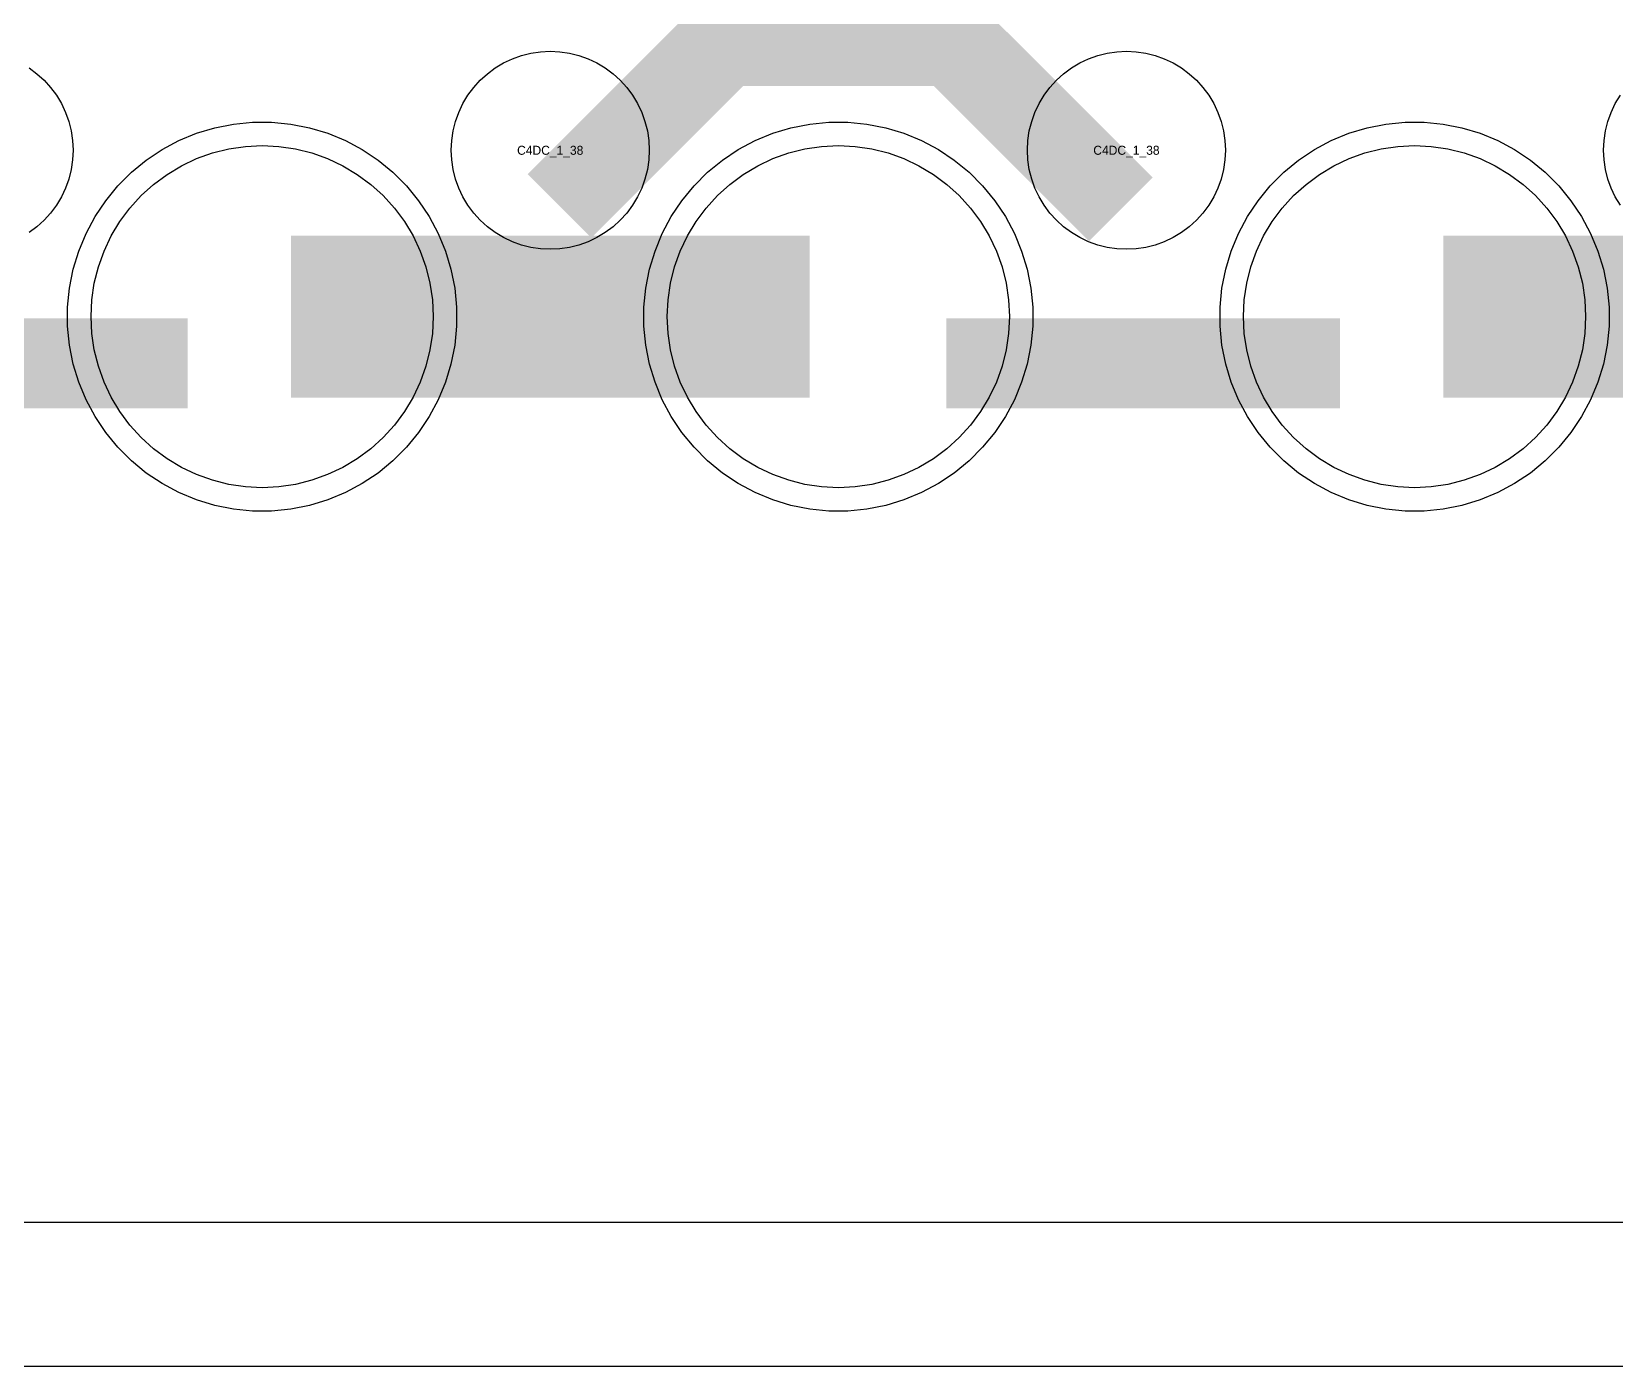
# Model space of a CAD drawing. Extents: x -11880 to 11880, y -14992 to 14992.
# Drawn here: x 16 to 455.8, y -14992.5 to -14621.9 of the extents above; entities that cross this region are included whole.
import ezdxf
from ezdxf.enums import TextEntityAlignment as Align

# ---------------------------------------------------------------- set-up
doc = ezdxf.new("R2010")
doc.units = 0
doc.header["$MEASUREMENT"] = 0
for name, color, linetype in [('GDS_775_DT_237', 138, 'CONTINUOUS'), ('OUTLINE', 30, 'CONTINUOUS'), ('RDL1_FS', 34, 'CONTINUOUS'), ('RDL_BS', 160, 'CONTINUOUS')]:
    doc.layers.add(name, color=color, linetype=linetype)

msp = doc.modelspace()

# ---------------------------------------------------------------- linework, layer by layer
at = {"layer": 'OUTLINE'}
for points in [[(-11880, -14992.5), (11880, -14992.5), (11880, 14992.5), (-11880, 14992.5)], [(-11840, -14952.5), (11840, -14952.5), (11840, 14952.5), (-11840, 14952.5)]]:
    msp.add_lwpolyline(points, close=True, dxfattribs=at)
at = {"layer": 'RDL1_FS'}
for points in [[(80, -14748.509), (75.343, -14748.28), (70.732, -14747.596), (66.209, -14746.464), (61.819, -14744.892), (57.605, -14742.9), (53.605, -14740.502), (49.86, -14737.724), (46.406, -14734.594), (43.276, -14731.14), (40.498, -14727.395), (38.1, -14723.395), (36.108, -14719.181), (34.536, -14714.791), (33.404, -14710.268), (32.72, -14705.657), (32.491, -14701), (32.72, -14696.343), (33.404, -14691.732), (34.536, -14687.209), (36.108, -14682.819), (38.1, -14678.605), (40.498, -14674.605), (43.276, -14670.86), (46.406, -14667.406), (49.86, -14664.276), (53.605, -14661.498), (57.605, -14659.1), (61.819, -14657.108), (66.209, -14655.536), (70.732, -14654.404), (75.343, -14653.72), (80, -14653.491), (84.657, -14653.72), (89.268, -14654.404), (93.791, -14655.536), (98.181, -14657.108), (102.395, -14659.1), (106.395, -14661.498), (110.14, -14664.276), (113.594, -14667.406), (116.724, -14670.86), (119.502, -14674.605), (121.9, -14678.605), (123.892, -14682.819), (125.464, -14687.209), (126.596, -14691.732), (127.28, -14696.343), (127.509, -14701), (127.28, -14705.657), (126.596, -14710.268), (125.464, -14714.791), (123.892, -14719.181), (121.9, -14723.395), (119.502, -14727.395), (116.724, -14731.14), (113.594, -14734.594), (110.14, -14737.724), (106.395, -14740.502), (102.395, -14742.9), (98.181, -14744.892), (93.791, -14746.464), (89.268, -14747.596), (84.657, -14748.28)], [(240, -14748.509), (235.343, -14748.28), (230.732, -14747.596), (226.209, -14746.464), (221.819, -14744.892), (217.605, -14742.9), (213.605, -14740.502), (209.86, -14737.724), (206.406, -14734.594), (203.276, -14731.14), (200.498, -14727.395), (198.1, -14723.395), (196.108, -14719.181), (194.536, -14714.791), (193.404, -14710.268), (192.72, -14705.657), (192.491, -14701), (192.72, -14696.343), (193.404, -14691.732), (194.536, -14687.209), (196.108, -14682.819), (198.1, -14678.605), (200.498, -14674.605), (203.276, -14670.86), (206.406, -14667.406), (209.86, -14664.276), (213.605, -14661.498), (217.605, -14659.1), (221.819, -14657.108), (226.209, -14655.536), (230.732, -14654.404), (235.343, -14653.72), (240, -14653.491), (244.657, -14653.72), (249.268, -14654.404), (253.791, -14655.536), (258.181, -14657.108), (262.395, -14659.1), (266.395, -14661.498), (270.14, -14664.276), (273.594, -14667.406), (276.724, -14670.86), (279.502, -14674.605), (281.9, -14678.605), (283.892, -14682.819), (285.464, -14687.209), (286.596, -14691.732), (287.28, -14696.343), (287.509, -14701), (287.28, -14705.657), (286.596, -14710.268), (285.464, -14714.791), (283.892, -14719.181), (281.9, -14723.395), (279.502, -14727.395), (276.724, -14731.14), (273.594, -14734.594), (270.14, -14737.724), (266.395, -14740.502), (262.395, -14742.9), (258.181, -14744.892), (253.791, -14746.464), (249.268, -14747.596), (244.657, -14748.28)], [(400, -14748.509), (395.343, -14748.28), (390.732, -14747.596), (386.209, -14746.464), (381.819, -14744.892), (377.605, -14742.9), (373.605, -14740.502), (369.86, -14737.724), (366.406, -14734.594), (363.276, -14731.14), (360.498, -14727.395), (358.1, -14723.395), (356.108, -14719.181), (354.536, -14714.791), (353.404, -14710.268), (352.72, -14705.657), (352.491, -14701), (352.72, -14696.343), (353.404, -14691.732), (354.536, -14687.209), (356.108, -14682.819), (358.1, -14678.605), (360.498, -14674.605), (363.276, -14670.86), (366.406, -14667.406), (369.86, -14664.276), (373.605, -14661.498), (377.605, -14659.1), (381.819, -14657.108), (386.209, -14655.536), (390.732, -14654.404), (395.343, -14653.72), (400, -14653.491), (404.657, -14653.72), (409.268, -14654.404), (413.791, -14655.536), (418.181, -14657.108), (422.395, -14659.1), (426.395, -14661.498), (430.14, -14664.276), (433.594, -14667.406), (436.724, -14670.86), (439.502, -14674.605), (441.9, -14678.605), (443.892, -14682.819), (445.464, -14687.209), (446.596, -14691.732), (447.28, -14696.343), (447.509, -14701), (447.28, -14705.657), (446.596, -14710.268), (445.464, -14714.791), (443.892, -14719.181), (441.9, -14723.395), (439.502, -14727.395), (436.724, -14731.14), (433.594, -14734.594), (430.14, -14737.724), (426.395, -14740.502), (422.395, -14742.9), (418.181, -14744.892), (413.791, -14746.464), (409.268, -14747.596), (404.657, -14748.28)]]:
    msp.add_lwpolyline(points, close=True, dxfattribs=at)
for points in [[(88.002, -14701, 45, 45, 0), (160.002, -14701, 45, 45, 0)], [(160.002, -14701, 45, 45, 0), (232.002, -14701, 45, 45, 0)], [(408.002, -14701, 45, 45, 0), (480.002, -14701, 45, 45, 0)]]:
    msp.add_lwpolyline(points, format="xyseb", dxfattribs=at)
at = {"layer": 'RDL_BS'}
for points in [[(162.562, -14670.314, 25, 25, 0), (208.377, -14624.499, 25, 25, 0), (241.93, -14624.499, 25, 25, 0)], [(318.401, -14671.213, 25, 25, 0), (271.687, -14624.499, 25, 25, 0), (241.929, -14624.499, 25, 25, 0)], [(-49.984, -14714.013, 25, 25, 0), (59.281, -14714.013, 25, 25, 0)], [(270.016, -14714.013, 25, 25, 0), (379.281, -14714.013, 25, 25, 0)]]:
    msp.add_lwpolyline(points, format="xyseb", dxfattribs=at)
for points in [[(160, -14682.306), (157.307, -14682.174), (154.635, -14681.778), (152.016, -14681.121), (149.481, -14680.214), (147.044, -14679.062), (144.72, -14677.669), (142.557, -14676.066), (140.558, -14674.254), (138.746, -14672.255), (137.143, -14670.092), (135.75, -14667.768), (134.598, -14665.331), (133.691, -14662.796), (133.034, -14660.177), (132.638, -14657.505), (132.506, -14654.812), (132.638, -14652.119), (133.034, -14649.447), (133.691, -14646.828), (134.598, -14644.293), (135.75, -14641.856), (137.143, -14639.532), (138.746, -14637.369), (140.558, -14635.37), (142.557, -14633.558), (144.72, -14631.955), (147.044, -14630.562), (149.481, -14629.41), (152.016, -14628.503), (154.635, -14627.846), (157.307, -14627.45), (160, -14627.318), (162.693, -14627.45), (165.365, -14627.846), (167.984, -14628.503), (170.519, -14629.41), (172.956, -14630.562), (175.28, -14631.955), (177.443, -14633.558), (179.442, -14635.37), (181.254, -14637.369), (182.857, -14639.532), (184.25, -14641.856), (185.402, -14644.293), (186.309, -14646.828), (186.966, -14649.447), (187.362, -14652.119), (187.494, -14654.812), (187.362, -14657.505), (186.966, -14660.177), (186.309, -14662.796), (185.402, -14665.331), (184.25, -14667.768), (182.857, -14670.092), (181.254, -14672.255), (179.442, -14674.254), (177.443, -14676.066), (175.28, -14677.669), (172.956, -14679.062), (170.519, -14680.214), (167.984, -14681.121), (165.365, -14681.778), (162.693, -14682.174)], [(320, -14682.306), (317.307, -14682.174), (314.635, -14681.778), (312.016, -14681.121), (309.481, -14680.214), (307.044, -14679.062), (304.72, -14677.669), (302.557, -14676.066), (300.558, -14674.254), (298.746, -14672.255), (297.143, -14670.092), (295.75, -14667.768), (294.598, -14665.331), (293.691, -14662.796), (293.034, -14660.177), (292.638, -14657.505), (292.506, -14654.812), (292.638, -14652.119), (293.034, -14649.447), (293.691, -14646.828), (294.598, -14644.293), (295.75, -14641.856), (297.143, -14639.532), (298.746, -14637.369), (300.558, -14635.37), (302.557, -14633.558), (304.72, -14631.955), (307.044, -14630.562), (309.481, -14629.41), (312.016, -14628.503), (314.635, -14627.846), (317.307, -14627.45), (320, -14627.318), (322.693, -14627.45), (325.365, -14627.846), (327.984, -14628.503), (330.519, -14629.41), (332.956, -14630.562), (335.28, -14631.955), (337.443, -14633.558), (339.442, -14635.37), (341.254, -14637.369), (342.857, -14639.532), (344.25, -14641.856), (345.402, -14644.293), (346.309, -14646.828), (346.966, -14649.447), (347.362, -14652.119), (347.494, -14654.812), (347.362, -14657.505), (346.966, -14660.177), (346.309, -14662.796), (345.402, -14665.331), (344.25, -14667.768), (342.857, -14670.092), (341.254, -14672.255), (339.442, -14674.254), (337.443, -14676.066), (335.28, -14677.669), (332.956, -14679.062), (330.519, -14680.214), (327.984, -14681.121), (325.365, -14681.778), (322.693, -14682.174)], [(77.356, -14755), (72.062, -14754.483), (66.835, -14753.437), (61.795, -14751.906), (56.885, -14749.875), (52.223, -14747.383), (47.809, -14744.436), (43.708, -14741.074), (39.926, -14737.292), (36.564, -14733.191), (33.617, -14728.777), (31.125, -14724.115), (29.094, -14719.205), (27.563, -14714.165), (26.517, -14708.938), (26, -14703.644), (26, -14698.356), (26.517, -14693.062), (27.563, -14687.835), (29.094, -14682.795), (31.125, -14677.885), (33.617, -14673.223), (36.564, -14668.809), (39.926, -14664.708), (43.708, -14660.926), (47.809, -14657.564), (52.223, -14654.617), (56.885, -14652.125), (61.795, -14650.094), (66.835, -14648.563), (72.062, -14647.517), (77.356, -14647), (82.644, -14647), (87.938, -14647.517), (93.165, -14648.563), (98.205, -14650.094), (103.115, -14652.125), (107.777, -14654.617), (112.191, -14657.564), (116.292, -14660.926), (120.074, -14664.708), (123.436, -14668.809), (126.383, -14673.223), (128.875, -14677.885), (130.906, -14682.795), (132.437, -14687.835), (133.483, -14693.062), (134, -14698.356), (134, -14703.644), (133.483, -14708.938), (132.437, -14714.165), (130.906, -14719.205), (128.875, -14724.115), (126.383, -14728.777), (123.436, -14733.191), (120.074, -14737.292), (116.292, -14741.074), (112.191, -14744.436), (107.777, -14747.383), (103.115, -14749.875), (98.205, -14751.906), (93.165, -14753.437), (87.938, -14754.483), (82.644, -14755)], [(237.356, -14755), (232.062, -14754.483), (226.835, -14753.437), (221.795, -14751.906), (216.885, -14749.875), (212.223, -14747.383), (207.809, -14744.436), (203.708, -14741.074), (199.926, -14737.292), (196.564, -14733.191), (193.617, -14728.777), (191.125, -14724.115), (189.094, -14719.205), (187.563, -14714.165), (186.517, -14708.938), (186, -14703.644), (186, -14698.356), (186.517, -14693.062), (187.563, -14687.835), (189.094, -14682.795), (191.125, -14677.885), (193.617, -14673.223), (196.564, -14668.809), (199.926, -14664.708), (203.708, -14660.926), (207.809, -14657.564), (212.223, -14654.617), (216.885, -14652.125), (221.795, -14650.094), (226.835, -14648.563), (232.062, -14647.517), (237.356, -14647), (242.644, -14647), (247.938, -14647.517), (253.165, -14648.563), (258.205, -14650.094), (263.115, -14652.125), (267.777, -14654.617), (272.191, -14657.564), (276.292, -14660.926), (280.074, -14664.708), (283.436, -14668.809), (286.383, -14673.223), (288.875, -14677.885), (290.906, -14682.795), (292.437, -14687.835), (293.483, -14693.062), (294, -14698.356), (294, -14703.644), (293.483, -14708.938), (292.437, -14714.165), (290.906, -14719.205), (288.875, -14724.115), (286.383, -14728.777), (283.436, -14733.191), (280.074, -14737.292), (276.292, -14741.074), (272.191, -14744.436), (267.777, -14747.383), (263.115, -14749.875), (258.205, -14751.906), (253.165, -14753.437), (247.938, -14754.483), (242.644, -14755)], [(397.356, -14755), (392.062, -14754.483), (386.835, -14753.437), (381.795, -14751.906), (376.885, -14749.875), (372.223, -14747.383), (367.809, -14744.436), (363.708, -14741.074), (359.926, -14737.292), (356.564, -14733.191), (353.617, -14728.777), (351.125, -14724.115), (349.094, -14719.205), (347.563, -14714.165), (346.517, -14708.938), (346, -14703.644), (346, -14698.356), (346.517, -14693.062), (347.563, -14687.835), (349.094, -14682.795), (351.125, -14677.885), (353.617, -14673.223), (356.564, -14668.809), (359.926, -14664.708), (363.708, -14660.926), (367.809, -14657.564), (372.223, -14654.617), (376.885, -14652.125), (381.795, -14650.094), (386.835, -14648.563), (392.062, -14647.517), (397.356, -14647), (402.644, -14647), (407.938, -14647.517), (413.165, -14648.563), (418.205, -14650.094), (423.115, -14652.125), (427.777, -14654.617), (432.191, -14657.564), (436.292, -14660.926), (440.074, -14664.708), (443.436, -14668.809), (446.383, -14673.223), (448.875, -14677.885), (450.906, -14682.795), (452.437, -14687.835), (453.483, -14693.062), (454, -14698.356), (454, -14703.644), (453.483, -14708.938), (452.437, -14714.165), (450.906, -14719.205), (448.875, -14724.115), (446.383, -14728.777), (443.436, -14733.191), (440.074, -14737.292), (436.292, -14741.074), (432.191, -14744.436), (427.777, -14747.383), (423.115, -14749.875), (418.205, -14751.906), (413.165, -14753.437), (407.938, -14754.483), (402.644, -14755)]]:
    msp.add_lwpolyline(points, close=True, dxfattribs=at)
for points in [[(15.28, -14631.955), (17.443, -14633.558), (19.442, -14635.37), (21.254, -14637.369), (22.857, -14639.532), (24.25, -14641.856), (25.402, -14644.293), (26.309, -14646.828), (26.966, -14649.447), (27.362, -14652.119), (27.494, -14654.812), (27.362, -14657.505), (26.966, -14660.177), (26.309, -14662.796), (25.402, -14665.331), (24.25, -14667.768), (22.857, -14670.092), (21.254, -14672.255), (19.442, -14674.254), (17.443, -14676.066), (15.28, -14677.669)], [(457.143, -14670.092), (455.75, -14667.768), (454.598, -14665.331), (453.691, -14662.796), (453.034, -14660.177), (452.638, -14657.505), (452.506, -14654.812), (452.638, -14652.119), (453.034, -14649.447), (453.691, -14646.828), (454.598, -14644.293), (455.75, -14641.856), (457.143, -14639.532)]]:
    msp.add_lwpolyline(points, dxfattribs=at)

# ---------------------------------------------------------------- texts
at = {"layer": 'GDS_775_DT_237'}
for p in [(160, -14654.812), (160, -14654.812), (320, -14654.812), (320, -14654.812)]:
    msp.add_text('C4DC_1_38', height=2.5, dxfattribs=at).set_placement(p, align=Align.MIDDLE_CENTER)

doc.saveas('drawing.dxf')
